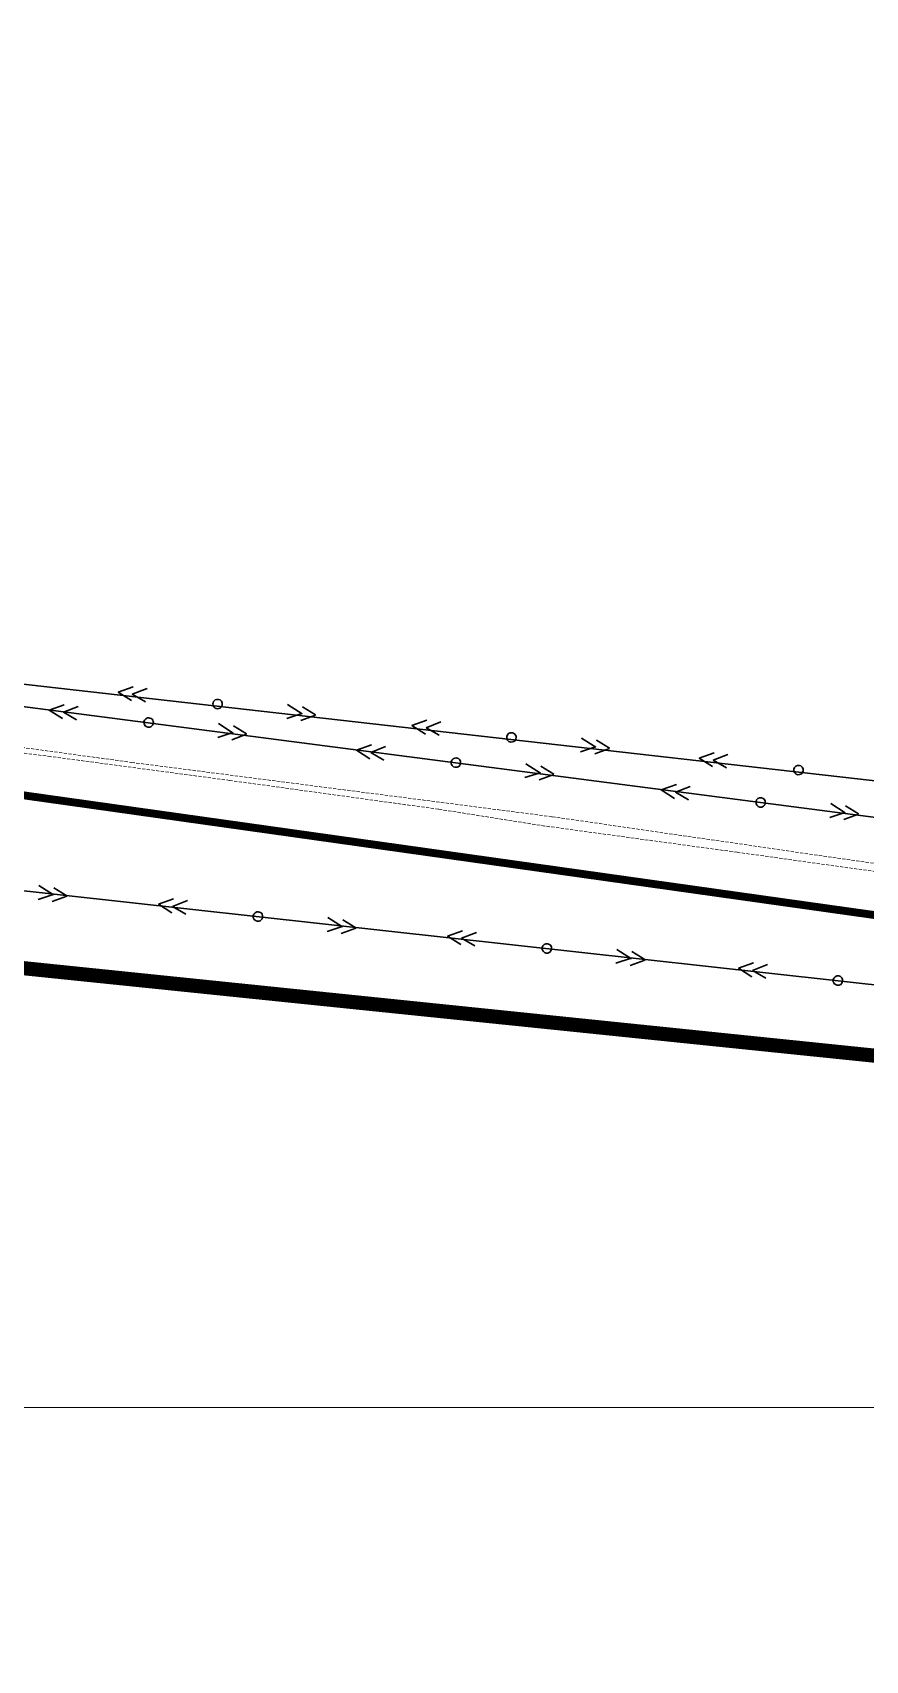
# Model space of a CAD drawing. Header units: millimetres. Extents: x 519 to 9564855, y -810 to 5021775.
# Drawn here: x 9527265 to 9527793, y 4994839 to 4995873 of the extents above; entities that cross this region are included whole.
import ezdxf

# ---------------------------------------------------------------- set-up
doc = ezdxf.new("R2010")
doc.units = ezdxf.units.MM
doc.header["$LTSCALE"] = 2
doc.header["$MEASUREMENT"] = 0
doc.linetypes.add('Podzemka', pattern=[5, 2, -1, 2])
for name, color, linetype in [('AL_PIP_CRUDE OIL', 210, 'Continuous'), ('GRID_PULKOVO', 7, 'Continuous'), ('ROAD_ASF', 9, 'Continuous'), ('ROAD_GROUND', 9, 'Continuous')]:
    doc.layers.add(name, color=color, linetype=linetype)
for name, color, linetype, lineweight in [('Водопровод', 5, 'Continuous', 30), ('Электро', 1, 'Continuous', 30), ('Электроснаб', 1, 'Continuous', 18), ('Электроснабжене', 1, 'Continuous', 18)]:
    doc.layers.add(name, color=color, linetype=linetype, lineweight=lineweight)

msp = doc.modelspace()

# ---------------------------------------------------------------- linework, layer by layer
at = {"layer": 'AL_PIP_CRUDE OIL', "lineweight": 60, "const_width": 5}
msp.add_lwpolyline([(9523408.96955, 5008589.07215), (9522866.96955, 5008436.07215), (9522326.96955, 5007087.07215), (9522313.96594, 5006750.08943), (9522363.50455, 5006330.19015), (9523532.73502, 5003851.53167), (9523509.9659, 5003501.17422), (9523544.63322, 5003488.85485), (9523203.95221, 5002551.92724), (9523207.94138, 5002504.46778), (9521587.24018, 4997999.63007), (9523708.12981, 4995731.08727), (9526814.15531, 4995451.17542), (9528489.4409, 4995215.37355), (9528594.43514, 4995358.95224), (9530593.64001, 4995059.64331), (9530879.24426, 4994914.43479), (9530977.35799, 4994842.68501), (9531002.94658, 4994841.81396), (9531002.94658, 4994841.81396), (9531002.94648, 4994841.81391)], dxfattribs=at)
at = {"layer": 'GRID_PULKOVO', "lineweight": 0}
msp.add_line((9519000, 4995000), (9533000, 4995000), dxfattribs=at)
at = {"layer": 'ROAD_ASF', "lineweight": 0}
for points in [[(9528298.2867, 4995168.93136), (9526231.21481, 4995381.48735), (9523869.78115, 4995627.69086), (9523645.75861, 4995653.60503), (9523591.51173, 4995661.52648), (9523474.39828, 4995680.98455), (9523360.83194, 4995715.36281), (9523200.35695, 4995774.30053), (9522942.1872, 4995891.78385), (9522657.92062, 4996081.52179), (9522497.5187, 4996228.7826), (9521885.14489, 4996878.97331), (9521737.23529, 4997056.36456), (9521526.30791, 4997406.20512)], [(9528299.337, 4995174.855), (9526231.837, 4995387.455), (9523870.437, 4995633.655), (9523646.537, 4995659.555), (9523592.437, 4995667.455), (9523475.76488, 4995686.83974), (9523362.737, 4995721.055), (9523202.637, 4995779.855), (9522945.1143, 4995897.04387), (9522661.637, 4996086.255), (9522501.737, 4996233.055), (9521889.637, 4996882.955), (9521742.137, 4997059.855), (9521531.837, 4997408.655)]]:
    msp.add_lwpolyline(points, dxfattribs=at)
at = {"layer": 'ROAD_GROUND', "color": 8, "lineweight": 0, "const_width": 9}
msp.add_lwpolyline([(9528298.81185, 4995171.89318), (9526231.52379, 4995384.4714), (9523870.10908, 4995630.67293), (9523646.14781, 4995656.58002), (9523591.97436, 4995664.49074), (9523475.08158, 4995683.91215), (9523361.78447, 4995718.2089), (9523201.49697, 4995777.07777), (9522943.65075, 4995894.41386), (9522659.77881, 4996083.8884), (9522499.62785, 4996230.9188), (9521887.39094, 4996880.96416), (9521739.68614, 4997058.10978), (9521529.07245, 4997407.43006)], dxfattribs=at)
at = {"layer": 'Водопровод', "linetype": 'Podzemka', "lineweight": 0, "ltscale": 0.5}
for points in [[(9521809.05861, 4997801.17492), (9522321.28486, 4997251.24444), (9522848.09461, 4996690.34295), (9523018.04254, 4996508.29052), (9523474.44343, 4996019.34995), (9523726.43358, 4995763.56926), (9523744.07352, 4995759.63526), (9524100.88532, 4995720.85887), (9524418.9719, 4995696.8346), (9524721.48043, 4995667.5756), (9525443.73324, 4995607.90442), (9525570.37635, 4995599.69793), (9526108.40371, 4995547.55865), (9526286.02644, 4995530.48459), (9526475.15533, 4995517.41433), (9526683.99455, 4995499.87704), (9526817.43808, 4995482.55757), (9527010.89284, 4995452.72098), (9527327.42458, 4995409.488), (9527594.44513, 4995374.98379), (9527801.7804, 4995344.91779)], [(9527832.61774, 4995335.59785), (9527711.73526, 4995352.43663), (9527589.66569, 4995369.10551), (9527522.23598, 4995379.76881), (9527389.59313, 4995398.05873), (9527276.03973, 4995413.20108), (9527127.80328, 4995431.9517), (9527002.7952, 4995449.85152), (9526957.61024, 4995456.34746), (9526844.51459, 4995474.36222), (9526768.22439, 4995484.74599), (9526697.6291, 4995494.13244), (9526619.19127, 4995500.90065), (9526467.72208, 4995513.589)]]:
    msp.add_lwpolyline(points, dxfattribs=at)
at = {"layer": 'Электро'}
for p, q in [((9523675.71145, 4995866.21379), (9529559.83969, 4995197.83227)), ((9529578.83595, 4995072.17117), (9523696.51523, 4995720.48046)), ((9527328.41434, 4995457.46276), (9527318.85996, 4995454.01811)), ((9527327.85321, 4995452.70376), (9527337.1865, 4995456.42844)), ((9527284.69673, 4995446.07021), (9527275.11924, 4995442.69035)), ((9527318.85996, 4995454.01811), (9527327.38068, 4995448.69619)), ((9527336.18237, 4995447.91235), (9527327.85321, 4995452.70376)), ((9527435.65493, 4995440.24695), (9527426.44137, 4995446.15846)), ((9527275.11924, 4995442.69035), (9527283.60372, 4995437.31084)), ((9527284.10338, 4995441.31512), (9527293.46168, 4995444.9765)), ((9527292.3999, 4995436.4674), (9527284.10338, 4995441.31512)), ((9527435.43383, 4995440.52697), (9527425.90898, 4995437.33279)), ((9527444.20598, 4995439.49266), (9527434.90224, 4995436.01845)), ((9527444.23552, 4995439.74313), (9527435.93589, 4995444.78502)), ((9527514.90669, 4995436.27898), (9527505.35231, 4995432.83433)), ((9527514.34556, 4995431.51999), (9527523.67885, 4995435.24467)), ((9527391.59905, 4995428.40992), (9527382.05278, 4995425.28032)), ((9527391.81825, 4995428.1284), (9527382.64494, 4995434.10219)), ((9527400.364, 4995427.31621), (9527391.03693, 4995423.9051)), ((9527400.39523, 4995427.56647), (9527392.12994, 4995432.66446)), ((9527505.35231, 4995432.83433), (9527513.87304, 4995427.51242)), ((9527522.67473, 4995426.72857), (9527514.34556, 4995431.51999)), ((9527622.14728, 4995419.06317), (9527612.93372, 4995424.97469)), ((9527479.76063, 4995420.6076), (9527470.18314, 4995417.22774)), ((9527470.18314, 4995417.22774), (9527478.66762, 4995411.84823)), ((9527479.16728, 4995415.85251), (9527488.52558, 4995419.51389)), ((9527487.4638, 4995411.00479), (9527479.16728, 4995415.85251)), ((9527621.92618, 4995419.3432), (9527612.40133, 4995416.14901)), ((9527630.69834, 4995418.30888), (9527621.39459, 4995414.83468)), ((9527630.72787, 4995418.55936), (9527622.42824, 4995423.60124)), ((9527697.15913, 4995415.57682), (9527687.60475, 4995412.13217)), ((9527696.59801, 4995410.81783), (9527705.93129, 4995414.54251)), ((9527586.88215, 4995402.66579), (9527577.70884, 4995408.63958)), ((9527595.45913, 4995402.10386), (9527587.19385, 4995407.20185)), ((9527687.60475, 4995412.13217), (9527696.12548, 4995406.81026)), ((9527704.92717, 4995406.02641), (9527696.59801, 4995410.81783)), ((9527586.66295, 4995402.94731), (9527577.11669, 4995399.81771)), ((9527595.4279, 4995401.8536), (9527586.10083, 4995398.44249)), ((9527673.20342, 4995395.3566), (9527663.62593, 4995391.97674)), ((9527672.61007, 4995390.60151), (9527681.96837, 4995394.26289)), ((9527663.62593, 4995391.97674), (9527672.11041, 4995386.59723)), ((9527680.90659, 4995385.75379), (9527672.61007, 4995390.60151)), ((9527780.32494, 4995377.41479), (9527771.15163, 4995383.38858)), ((9527780.10574, 4995377.69631), (9527770.55947, 4995374.56671)), ((9527788.87069, 4995376.6026), (9527779.54362, 4995373.19149)), ((9527788.90192, 4995376.85286), (9527780.63663, 4995381.95085)), ((9527277.55067, 4995325.58309), (9527268.00977, 4995322.43717)), ((9527277.77035, 4995325.30195), (9527268.58684, 4995331.26004)), ((9527286.31748, 4995324.50438), (9527276.99626, 4995321.07732)), ((9527286.34828, 4995324.7547), (9527278.07429, 4995329.83854)), ((9527354.04707, 4995322.81481), (9527344.47537, 4995319.41857)), ((9527353.46185, 4995318.05872), (9527362.81387, 4995321.73609)), ((9527344.47537, 4995319.41857), (9527352.96904, 4995314.05359)), ((9527361.76665, 4995313.22519), (9527353.46185, 4995318.05872)), ((9527461.19912, 4995305.05628), (9527452.01561, 4995311.01437)), ((9527460.97944, 4995305.33742), (9527451.43854, 4995302.1915)), ((9527469.74625, 4995304.25871), (9527460.42503, 4995300.83165)), ((9527469.77705, 4995304.50903), (9527461.50306, 4995309.59287)), ((9527537.4759, 4995302.56913), (9527527.9042, 4995299.1729)), ((9527536.89069, 4995297.81304), (9527546.24271, 4995301.49042)), ((9527527.9042, 4995299.1729), (9527536.39788, 4995293.80791)), ((9527545.19548, 4995292.97952), (9527536.89069, 4995297.81304)), ((9527644.62796, 4995284.81061), (9527635.44444, 4995290.76869)), ((9527644.40828, 4995285.09175), (9527634.86738, 4995281.94583)), ((9527653.17508, 4995284.01303), (9527643.85387, 4995280.58597)), ((9527653.20588, 4995284.26335), (9527644.93189, 4995289.34719)), ((9527722.21564, 4995282.17877), (9527712.64394, 4995278.78253)), ((9527721.63043, 4995277.42268), (9527730.98245, 4995281.10005)), ((9527712.64394, 4995278.78253), (9527721.13761, 4995273.41755)), ((9527729.93522, 4995272.58915), (9527721.63043, 4995277.42268))]:
    msp.add_line(p, q, dxfattribs=at)
at = {"layer": 'Электро', "ltscale": 25}
msp.add_line((9529547.11914, 4995146.8866), (9526913.03059, 4995489.95549), dxfattribs=at)
at = {"layer": 'Электро'}
for centre, start, end in [((9527382.00161, 4995446.54327), 103.87181321, 283.87181321), ((9527382.00161, 4995446.54327), 283.87181321, 103.87181321), ((9527338.20881, 4995434.788), 103.48371474, 283.48371463), ((9527338.20881, 4995434.788), 283.48371463, 103.48371474), ((9527568.49396, 4995425.3595), 103.87181343, 283.87181343), ((9527568.49396, 4995425.3595), 283.87181343, 103.87181343), ((9527533.27271, 4995409.32539), 103.48371463, 283.48371452), ((9527533.27271, 4995409.32539), 283.48371452, 103.48371463), ((9527750.74641, 4995404.65734), 103.87181595, 283.87181595), ((9527750.74641, 4995404.65734), 283.87181595, 103.87181595), ((9527726.7155, 4995384.07439), 103.48371496, 283.48371496), ((9527726.7155, 4995384.07439), 283.48371496, 103.48371496), ((9527407.57837, 4995311.62416), 103.58174049, 283.58174049), ((9527407.57837, 4995311.62416), 283.58174049, 103.58174049), ((9527591.00721, 4995291.37848), 103.58172863, 283.58172863), ((9527591.00721, 4995291.37848), 283.58172863, 103.58172863), ((9527775.74694, 4995270.98812), 103.58173127, 283.58173127), ((9527775.74694, 4995270.98812), 283.58173127, 103.58173127)]:
    msp.add_arc(centre, 3, start, end, dxfattribs=at)
at = {"layer": 'Электроснаб', "color": 1, "lineweight": 0}
for p, q in [((9523675.71145, 4995866.21379), (9529559.83969, 4995197.83227)), ((9529578.83595, 4995072.17117), (9523696.51523, 4995720.48046)), ((9527328.41434, 4995457.46276), (9527318.85996, 4995454.01811)), ((9527327.85321, 4995452.70376), (9527337.1865, 4995456.42844)), ((9527284.69673, 4995446.07021), (9527275.11924, 4995442.69035)), ((9527318.85996, 4995454.01811), (9527327.38068, 4995448.69619)), ((9527336.18237, 4995447.91235), (9527327.85321, 4995452.70376)), ((9527435.65493, 4995440.24695), (9527426.44137, 4995446.15846)), ((9527275.11924, 4995442.69035), (9527283.60372, 4995437.31084)), ((9527284.10338, 4995441.31512), (9527293.46168, 4995444.9765)), ((9527292.3999, 4995436.4674), (9527284.10338, 4995441.31512)), ((9527435.43383, 4995440.52697), (9527425.90898, 4995437.33279)), ((9527444.20598, 4995439.49266), (9527434.90224, 4995436.01845)), ((9527444.23552, 4995439.74313), (9527435.93589, 4995444.78502)), ((9527514.90669, 4995436.27898), (9527505.35231, 4995432.83433)), ((9527514.34556, 4995431.51999), (9527523.67885, 4995435.24467)), ((9527391.59905, 4995428.40992), (9527382.05278, 4995425.28032)), ((9527391.81825, 4995428.1284), (9527382.64494, 4995434.10219)), ((9527400.364, 4995427.31621), (9527391.03693, 4995423.9051)), ((9527400.39523, 4995427.56647), (9527392.12994, 4995432.66446)), ((9527505.35231, 4995432.83433), (9527513.87304, 4995427.51242)), ((9527522.67473, 4995426.72857), (9527514.34556, 4995431.51999)), ((9527622.14728, 4995419.06317), (9527612.93372, 4995424.97469)), ((9527479.76063, 4995420.6076), (9527470.18314, 4995417.22774)), ((9527470.18314, 4995417.22774), (9527478.66762, 4995411.84823)), ((9527479.16728, 4995415.85251), (9527488.52558, 4995419.51389)), ((9527487.4638, 4995411.00479), (9527479.16728, 4995415.85251)), ((9527621.92618, 4995419.3432), (9527612.40133, 4995416.14901)), ((9527630.69834, 4995418.30888), (9527621.39459, 4995414.83468)), ((9527630.72787, 4995418.55936), (9527622.42824, 4995423.60124)), ((9527697.15913, 4995415.57682), (9527687.60475, 4995412.13217)), ((9527696.59801, 4995410.81783), (9527705.93129, 4995414.54251)), ((9527586.88215, 4995402.66579), (9527577.70884, 4995408.63958)), ((9527595.45913, 4995402.10386), (9527587.19385, 4995407.20185)), ((9527687.60475, 4995412.13217), (9527696.12548, 4995406.81026)), ((9527704.92717, 4995406.02641), (9527696.59801, 4995410.81783)), ((9527586.66295, 4995402.94731), (9527577.11669, 4995399.81771)), ((9527595.4279, 4995401.8536), (9527586.10083, 4995398.44249)), ((9527673.20342, 4995395.3566), (9527663.62593, 4995391.97674)), ((9527672.61007, 4995390.60151), (9527681.96837, 4995394.26289)), ((9527663.62593, 4995391.97674), (9527672.11041, 4995386.59723)), ((9527680.90659, 4995385.75379), (9527672.61007, 4995390.60151)), ((9527780.32494, 4995377.41479), (9527771.15163, 4995383.38858)), ((9527780.10574, 4995377.69631), (9527770.55947, 4995374.56671)), ((9527788.87069, 4995376.6026), (9527779.54362, 4995373.19149)), ((9527788.90192, 4995376.85286), (9527780.63663, 4995381.95085)), ((9527277.55067, 4995325.58309), (9527268.00977, 4995322.43717)), ((9527277.77035, 4995325.30195), (9527268.58684, 4995331.26004)), ((9527286.31748, 4995324.50438), (9527276.99626, 4995321.07732)), ((9527286.34828, 4995324.7547), (9527278.07429, 4995329.83854)), ((9527354.04707, 4995322.81481), (9527344.47537, 4995319.41857)), ((9527353.46185, 4995318.05872), (9527362.81387, 4995321.73609)), ((9527344.47537, 4995319.41857), (9527352.96904, 4995314.05359)), ((9527361.76665, 4995313.22519), (9527353.46185, 4995318.05872)), ((9527461.19912, 4995305.05628), (9527452.01561, 4995311.01437)), ((9527460.97944, 4995305.33742), (9527451.43854, 4995302.1915)), ((9527469.74625, 4995304.25871), (9527460.42503, 4995300.83165)), ((9527469.77705, 4995304.50903), (9527461.50306, 4995309.59287)), ((9527537.4759, 4995302.56913), (9527527.9042, 4995299.1729)), ((9527536.89069, 4995297.81304), (9527546.24271, 4995301.49042)), ((9527527.9042, 4995299.1729), (9527536.39788, 4995293.80791)), ((9527545.19548, 4995292.97952), (9527536.89069, 4995297.81304)), ((9527644.62796, 4995284.81061), (9527635.44444, 4995290.76869)), ((9527644.40828, 4995285.09175), (9527634.86738, 4995281.94583)), ((9527653.17508, 4995284.01303), (9527643.85387, 4995280.58597)), ((9527653.20588, 4995284.26335), (9527644.93189, 4995289.34719)), ((9527722.21564, 4995282.17877), (9527712.64394, 4995278.78253)), ((9527721.63043, 4995277.42268), (9527730.98245, 4995281.10005)), ((9527712.64394, 4995278.78253), (9527721.13761, 4995273.41755)), ((9527729.93522, 4995272.58915), (9527721.63043, 4995277.42268))]:
    msp.add_line(p, q, dxfattribs=at)
at = {"layer": 'Электроснаб', "color": 1, "lineweight": 0, "ltscale": 25}
msp.add_line((9529547.11914, 4995146.8866), (9526913.03059, 4995489.95549), dxfattribs=at)
at = {"layer": 'Электроснаб', "color": 1, "lineweight": 0}
for centre, start, end in [((9527382.00161, 4995446.54327), 103.87181321, 283.87181321), ((9527382.00161, 4995446.54327), 283.87181321, 103.87181321), ((9527338.20881, 4995434.788), 103.48371474, 283.48371463), ((9527338.20881, 4995434.788), 283.48371463, 103.48371474), ((9527568.49396, 4995425.3595), 103.87181343, 283.87181343), ((9527568.49396, 4995425.3595), 283.87181343, 103.87181343), ((9527533.27271, 4995409.32539), 103.48371463, 283.48371452), ((9527533.27271, 4995409.32539), 283.48371452, 103.48371463), ((9527750.74641, 4995404.65734), 103.87181595, 283.87181595), ((9527750.74641, 4995404.65734), 283.87181595, 103.87181595), ((9527726.7155, 4995384.07439), 103.48371496, 283.48371496), ((9527726.7155, 4995384.07439), 283.48371496, 103.48371496), ((9527407.57837, 4995311.62416), 103.58174049, 283.58174049), ((9527407.57837, 4995311.62416), 283.58174049, 103.58174049), ((9527591.00721, 4995291.37848), 103.58172863, 283.58172863), ((9527591.00721, 4995291.37848), 283.58172863, 103.58172863), ((9527775.74694, 4995270.98812), 103.58173127, 283.58173127), ((9527775.74694, 4995270.98812), 283.58173127, 103.58173127)]:
    msp.add_arc(centre, 3, start, end, dxfattribs=at)
at = {"layer": 'Электроснабжене', "color": 1, "lineweight": 0}
for p, q in [((9523675.71145, 4995866.21379), (9529559.83969, 4995197.83227)), ((9529578.83595, 4995072.17117), (9523696.51523, 4995720.48046)), ((9527328.41434, 4995457.46276), (9527318.85996, 4995454.01811)), ((9527327.85321, 4995452.70376), (9527337.1865, 4995456.42844)), ((9527284.69673, 4995446.07021), (9527275.11924, 4995442.69035)), ((9527318.85996, 4995454.01811), (9527327.38068, 4995448.69619)), ((9527336.18237, 4995447.91235), (9527327.85321, 4995452.70376)), ((9527435.65493, 4995440.24695), (9527426.44137, 4995446.15846)), ((9527275.11924, 4995442.69035), (9527283.60372, 4995437.31084)), ((9527284.10338, 4995441.31512), (9527293.46168, 4995444.9765)), ((9527292.3999, 4995436.4674), (9527284.10338, 4995441.31512)), ((9527435.43383, 4995440.52697), (9527425.90898, 4995437.33279)), ((9527444.20598, 4995439.49266), (9527434.90224, 4995436.01845)), ((9527444.23552, 4995439.74313), (9527435.93589, 4995444.78502)), ((9527514.90669, 4995436.27898), (9527505.35231, 4995432.83433)), ((9527514.34556, 4995431.51999), (9527523.67885, 4995435.24467)), ((9527391.59905, 4995428.40992), (9527382.05278, 4995425.28032)), ((9527391.81825, 4995428.1284), (9527382.64494, 4995434.10219)), ((9527400.364, 4995427.31621), (9527391.03693, 4995423.9051)), ((9527400.39523, 4995427.56647), (9527392.12994, 4995432.66446)), ((9527505.35231, 4995432.83433), (9527513.87304, 4995427.51242)), ((9527522.67473, 4995426.72857), (9527514.34556, 4995431.51999)), ((9527622.14728, 4995419.06317), (9527612.93372, 4995424.97469)), ((9527479.76063, 4995420.6076), (9527470.18314, 4995417.22774)), ((9527470.18314, 4995417.22774), (9527478.66762, 4995411.84823)), ((9527479.16728, 4995415.85251), (9527488.52558, 4995419.51389)), ((9527487.4638, 4995411.00479), (9527479.16728, 4995415.85251)), ((9527621.92618, 4995419.3432), (9527612.40133, 4995416.14901)), ((9527630.69834, 4995418.30888), (9527621.39459, 4995414.83468)), ((9527630.72787, 4995418.55936), (9527622.42824, 4995423.60124)), ((9527697.15913, 4995415.57682), (9527687.60475, 4995412.13217)), ((9527696.59801, 4995410.81783), (9527705.93129, 4995414.54251)), ((9527586.88215, 4995402.66579), (9527577.70884, 4995408.63958)), ((9527595.45913, 4995402.10386), (9527587.19385, 4995407.20185)), ((9527687.60475, 4995412.13217), (9527696.12548, 4995406.81026)), ((9527704.92717, 4995406.02641), (9527696.59801, 4995410.81783)), ((9527586.66295, 4995402.94731), (9527577.11669, 4995399.81771)), ((9527595.4279, 4995401.8536), (9527586.10083, 4995398.44249)), ((9527673.20342, 4995395.3566), (9527663.62593, 4995391.97674)), ((9527672.61007, 4995390.60151), (9527681.96837, 4995394.26289)), ((9527663.62593, 4995391.97674), (9527672.11041, 4995386.59723)), ((9527680.90659, 4995385.75379), (9527672.61007, 4995390.60151)), ((9527780.32494, 4995377.41479), (9527771.15163, 4995383.38858)), ((9527780.10574, 4995377.69631), (9527770.55947, 4995374.56671)), ((9527788.87069, 4995376.6026), (9527779.54362, 4995373.19149)), ((9527788.90192, 4995376.85286), (9527780.63663, 4995381.95085)), ((9527277.55067, 4995325.58309), (9527268.00977, 4995322.43717)), ((9527277.77035, 4995325.30195), (9527268.58684, 4995331.26004)), ((9527286.31748, 4995324.50438), (9527276.99626, 4995321.07732)), ((9527286.34828, 4995324.7547), (9527278.07429, 4995329.83854)), ((9527354.04707, 4995322.81481), (9527344.47537, 4995319.41857)), ((9527353.46185, 4995318.05872), (9527362.81387, 4995321.73609)), ((9527344.47537, 4995319.41857), (9527352.96904, 4995314.05359)), ((9527361.76665, 4995313.22519), (9527353.46185, 4995318.05872)), ((9527461.19912, 4995305.05628), (9527452.01561, 4995311.01437)), ((9527460.97944, 4995305.33742), (9527451.43854, 4995302.1915)), ((9527469.74625, 4995304.25871), (9527460.42503, 4995300.83165)), ((9527469.77705, 4995304.50903), (9527461.50306, 4995309.59287)), ((9527537.4759, 4995302.56913), (9527527.9042, 4995299.1729)), ((9527536.89069, 4995297.81304), (9527546.24271, 4995301.49042)), ((9527527.9042, 4995299.1729), (9527536.39788, 4995293.80791)), ((9527545.19548, 4995292.97952), (9527536.89069, 4995297.81304)), ((9527644.62796, 4995284.81061), (9527635.44444, 4995290.76869)), ((9527644.40828, 4995285.09175), (9527634.86738, 4995281.94583)), ((9527653.17508, 4995284.01303), (9527643.85387, 4995280.58597)), ((9527653.20588, 4995284.26335), (9527644.93189, 4995289.34719)), ((9527722.21564, 4995282.17877), (9527712.64394, 4995278.78253)), ((9527721.63043, 4995277.42268), (9527730.98245, 4995281.10005)), ((9527712.64394, 4995278.78253), (9527721.13761, 4995273.41755)), ((9527729.93522, 4995272.58915), (9527721.63043, 4995277.42268))]:
    msp.add_line(p, q, dxfattribs=at)
at = {"layer": 'Электроснабжене', "color": 1, "lineweight": 0, "ltscale": 25}
msp.add_line((9529547.11914, 4995146.8866), (9526913.03059, 4995489.95549), dxfattribs=at)
at = {"layer": 'Электроснабжене', "color": 1, "lineweight": 0}
for centre, start, end in [((9527382.00161, 4995446.54327), 103.87181321, 283.87181321), ((9527382.00161, 4995446.54327), 283.87181321, 103.87181321), ((9527338.20881, 4995434.788), 103.48371474, 283.48371463), ((9527338.20881, 4995434.788), 283.48371463, 103.48371474), ((9527568.49396, 4995425.3595), 103.87181343, 283.87181343), ((9527568.49396, 4995425.3595), 283.87181343, 103.87181343), ((9527533.27271, 4995409.32539), 103.48371463, 283.48371452), ((9527533.27271, 4995409.32539), 283.48371452, 103.48371463), ((9527750.74641, 4995404.65734), 103.87181595, 283.87181595), ((9527750.74641, 4995404.65734), 283.87181595, 103.87181595), ((9527726.7155, 4995384.07439), 103.48371496, 283.48371496), ((9527726.7155, 4995384.07439), 283.48371496, 103.48371496), ((9527407.57837, 4995311.62416), 103.58174049, 283.58174049), ((9527407.57837, 4995311.62416), 283.58174049, 103.58174049), ((9527591.00721, 4995291.37848), 103.58172863, 283.58172863), ((9527591.00721, 4995291.37848), 283.58172863, 103.58172863), ((9527775.74694, 4995270.98812), 103.58173127, 283.58173127), ((9527775.74694, 4995270.98812), 283.58173127, 103.58173127)]:
    msp.add_arc(centre, 3, start, end, dxfattribs=at)

doc.saveas('drawing.dxf')
